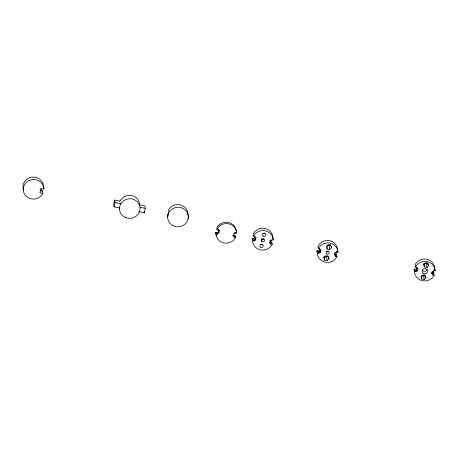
<?xml version="1.0" encoding="UTF-8"?>
<svg xmlns="http://www.w3.org/2000/svg" width="458" height="458" viewBox="0 0 458 458"><rect width="100%" height="100%" fill="white"/><g stroke="black" fill="none" stroke-linecap="round" stroke-linejoin="round"><path stroke-width="0.69" d="M421.704 279.065L420.908 276.741L422.637 274.897L425.161 275.378L425.951 277.703L424.223 279.54L421.704 279.065L422.058 275.567L423.518 275.848L424.182 275.132M424.434 266.911L424.789 263.419L426.249 263.694L427.245 262.629L428.682 265.548L426.953 267.392L424.434 266.911L423.639 264.592L423.982 263.333M324.567 260.167L325.014 256.577L326.474 256.852L327.476 255.787L329.044 258.736L327.224 260.671L324.567 260.167L323.737 257.722L324.144 256.474M327.075 249.032L327.522 245.436L328.981 245.717L329.978 244.652L331.546 247.595L329.726 249.536L327.075 249.032L326.239 246.587L328.06 244.646L330.71 245.15L331.546 247.595M40.922 189.509L41.312 190.081L41.083 191.089L40.693 190.522M119.967 201.119L114.66 200.106L113.693 204.411L114.031 206.873L120.002 208.012M114.031 206.873L114.998 202.573L114.66 200.106M138.986 211.625L144.293 212.632L145.26 208.333L144.923 205.865L139.61 204.858M217.367 232.366L217.138 233.38L217.527 233.952L217.756 232.939L217.367 232.366L218.747 232.63L218.815 233.139L217.756 232.939M218.266 230.66L218.495 229.647L218.105 229.08L217.876 230.088L218.266 230.66L219.33 230.861L218.815 233.139M218.953 230.334L218.403 232.796L215.747 232.286L215.775 232.962A10.328 9.795 -7.8 0 0 216.468 235.756M233.151 235.87L233.082 235.36L234.462 235.624L234.215 236.07L233.151 235.87L233.66 233.591L234.725 233.792L235.2 232.332L234.725 233.792M215.747 232.286L215.958 234.319A10.328 9.795 -7.8 0 0 224.076 242.986A10.328 9.795 -7.8 0 0 235.263 237.994L235.578 237.387L233.986 237.084L234.215 236.07M234.462 235.624L233.986 237.084M254.001 239.339L253.772 240.353L254.161 240.919L254.385 239.906L254.001 239.339L255.381 239.603L255.45 240.112L254.385 239.906M254.74 236.047L254.511 237.061L254.9 237.633L255.959 237.834L255.45 240.112M254.9 237.633L255.129 236.62L253.532 236.317L253.211 233.935L253.52 233.328A10.328 9.795 -7.8 0 1 264.707 228.336A10.328 9.795 -7.8 0 1 272.825 237.004L273.174 240.055L271.583 239.752L271.359 240.765L270.294 240.559L270.226 240.049M255.066 239.992L255.169 237.513M269.785 242.837L269.71 242.328L271.096 242.591L270.844 243.038L269.785 242.837L270.294 240.559M254.894 238.744L252.244 238.24L252.593 241.292A10.328 9.795 -7.8 0 0 260.711 249.954A10.328 9.795 -7.8 0 0 271.897 244.967L272.207 244.354L270.615 244.051L270.844 243.038M271.096 242.591L270.615 244.051M318.768 251.66L318.539 252.673L318.928 253.245L319.157 252.232L318.768 251.66L320.148 251.923L320.216 252.432L319.157 252.232M319.667 249.954L319.896 248.94L319.507 248.373L319.278 249.387L319.667 249.954L320.732 250.16L320.216 252.432M319.833 252.312L319.942 249.839M334.993 252.375L334.552 255.163L335.617 255.364L335.863 254.917L334.483 254.654M319.667 251.07L317.01 250.56L317.36 253.618A10.328 9.795 -7.8 0 0 325.478 262.279A10.328 9.795 -7.8 0 0 336.664 257.287L336.979 256.68L335.388 256.377L335.617 255.364M336.126 253.085L336.601 251.625L336.126 253.085L335.067 252.885M335.863 254.917L335.388 256.377M415.921 270.146L415.692 271.159L416.082 271.731L416.311 270.718L415.921 270.146L417.301 270.409L417.37 270.918L416.311 270.718M417.37 270.918L417.885 268.646L416.82 268.44L417.049 267.426L415.458 267.123L415.131 264.747L415.446 264.14A10.328 9.795 -7.8 0 1 426.633 259.148A10.328 9.795 -7.8 0 1 434.751 267.81L435.1 270.861L433.508 270.558L433.279 271.571L432.22 271.371L431.705 273.649L432.77 273.85L433.016 273.403L431.636 273.14L431.705 273.649M417.095 268.325L416.82 269.556L414.164 269.046L414.192 269.722A10.328 9.795 -7.8 0 0 414.553 271.605M414.164 269.046L414.513 272.104A10.328 9.795 -7.8 0 0 422.637 280.765A10.328 9.795 -7.8 0 0 433.823 275.773L434.132 275.166L432.541 274.863L432.77 273.85M433.016 273.403L432.541 274.863M42.239 191.484L42.554 190.877L40.802 190.539M42.892 193.339L42.577 193.946A10.328 9.795 -7.8 0 1 25.923 196.018A10.328 9.795 -7.8 0 1 29.432 180.383A10.328 9.795 -7.8 0 1 43.831 188.364L43.859 189.034L40.939 188.478L39.972 192.784L42.892 193.339L42.554 190.877M218.495 229.647L216.903 229.344L217.212 228.737A10.328 9.795 -7.8 0 1 228.399 223.75A10.328 9.795 -7.8 0 1 236.523 232.412L236.546 233.082L234.954 232.779M235.08 236.637L235.389 236.025L232.738 235.521M253.532 236.317L253.846 235.71A10.328 9.795 -7.8 0 1 265.033 230.718A10.328 9.795 -7.8 0 1 273.151 239.379L273.174 240.055M319.896 248.94L318.304 248.637L318.613 248.03A10.328 9.795 -7.8 0 1 329.8 243.043A10.328 9.795 -7.8 0 1 337.924 251.705L337.947 252.375L336.355 252.072M336.338 254.911L336.653 254.299L334.661 253.921M415.458 267.123L415.772 266.516A10.328 9.795 -7.8 0 1 426.959 261.529A10.328 9.795 -7.8 0 1 435.077 270.191L435.1 270.861M433.497 273.397L433.806 272.785L431.82 272.407M271.359 240.765L271.605 240.313M433.279 271.571L433.531 271.125M323.737 257.722L325.558 255.782L328.209 256.291L329.044 258.736M423.639 264.592L425.368 262.749L427.892 263.23L428.682 265.548M114.998 202.573L120.969 203.707M139.948 207.319L145.26 208.333M39.932 189.818L41.312 190.081M167.702 217.172A10.328 9.795 -7.8 0 1 167.342 215.289L167.313 214.613L168.641 214.865M269.894 241.595L271.886 241.979L272.207 244.354M215.936 233.649L217.527 233.952M252.57 240.616L254.161 240.919M317.337 252.942L318.928 253.245M414.49 271.428L416.082 271.731M416.436 267.873L416.82 268.44M424.52 274.777L425.951 277.703M328.981 245.717L329.726 249.536M326.474 256.852L327.224 260.671M426.249 263.694L426.953 267.392M423.518 275.848L424.223 279.54M433.806 272.785L434.132 275.166M417.816 268.13L417.885 268.646M337.947 252.375L337.598 249.324A10.328 9.795 -7.8 0 0 329.479 240.662A10.328 9.795 -7.8 0 0 318.293 245.654L317.978 246.261L318.304 248.637M336.653 254.299L336.979 256.68M320.663 249.644L320.732 250.16M255.89 237.324L255.959 237.834M236.546 233.082L236.334 231.05A10.328 9.795 -7.8 0 0 228.216 222.388A10.328 9.795 -7.8 0 0 217.029 227.38L216.903 229.344M235.389 236.025L235.578 237.387M219.256 230.351L219.33 230.861M167.313 214.613L167.651 217.081L167.639 216.789A10.328 9.795 -7.8 0 1 168.487 213.039L168.281 210.314L168.596 209.701A10.328 9.795 -7.8 0 1 179.782 204.715A10.328 9.795 -7.8 0 1 187.9 213.376L188.272 216.8A10.328 9.795 -7.8 0 1 188.043 218.712M144.121 211.401L144.293 212.632M43.859 189.034L43.493 185.896A10.328 9.795 -7.8 0 0 30.858 177.338A10.328 9.795 -7.8 0 0 23.627 190.602M317.01 250.56L317.033 251.236A10.328 9.795 -7.8 0 0 317.4 253.119M252.244 238.24L252.266 238.91A10.328 9.795 -7.8 0 0 252.633 240.799M427.125 269.27A2.719 2.576 -7.8 0 1 422.07 270.008M425.07 276.203A2.719 2.576 -7.8 0 1 424.726 276.512M427.801 264.054A2.719 2.576 -7.8 0 1 427.457 264.363M328.695 251.087A1.632 1.546 -7.8 0 1 326.222 251.442M263.928 238.761A1.632 1.546 -7.8 0 1 261.26 238.927M261.392 240.942A2.719 2.576 -7.8 0 1 261.861 240.994M264.959 233.07A1.632 1.546 -7.8 0 1 262.886 233.374M262.251 244.395A1.632 1.546 -7.8 0 1 260.384 244.509M261.346 240.605A2.719 2.576 -7.8 0 1 261.816 240.656M119.836 201.377A10.328 9.795 -7.8 0 1 131.469 195.52A10.328 9.795 -7.8 0 1 139.621 205.144M119.721 208.888A10.328 9.795 -7.8 0 1 119.395 207.978M423.352 273.352A2.719 2.576 -7.8 0 0 427.509 271.205A2.719 2.576 -7.8 0 0 423.524 268.88A2.719 2.576 -7.8 0 0 423.352 273.352M326.777 253.984A1.632 1.546 -7.8 0 0 329.268 252.696A1.632 1.546 -7.8 0 0 326.88 251.299A1.632 1.546 -7.8 0 0 326.777 253.984M263.258 236.093A1.632 1.546 -7.8 0 0 265.749 234.799A1.632 1.546 -7.8 0 0 263.361 233.408A1.632 1.546 -7.8 0 0 263.258 236.093M262.005 241.658A1.632 1.546 -7.8 0 0 264.501 240.37A1.632 1.546 -7.8 0 0 262.108 238.979A1.632 1.546 -7.8 0 0 262.005 241.658M260.757 247.228A1.632 1.546 -7.8 0 0 263.247 245.94A1.632 1.546 -7.8 0 0 260.86 244.543A1.632 1.546 -7.8 0 0 260.757 247.228M173.593 225.983A10.328 9.795 -7.8 0 0 188.272 216.096A10.328 9.795 -7.8 0 0 172.105 209.077A10.328 9.795 -7.8 0 0 173.593 225.983M125.377 217.47A10.328 9.795 -7.8 0 0 140.051 207.583A10.328 9.795 -7.8 0 0 123.889 200.564A10.328 9.795 -7.8 0 0 125.377 217.47"/></g></svg>
